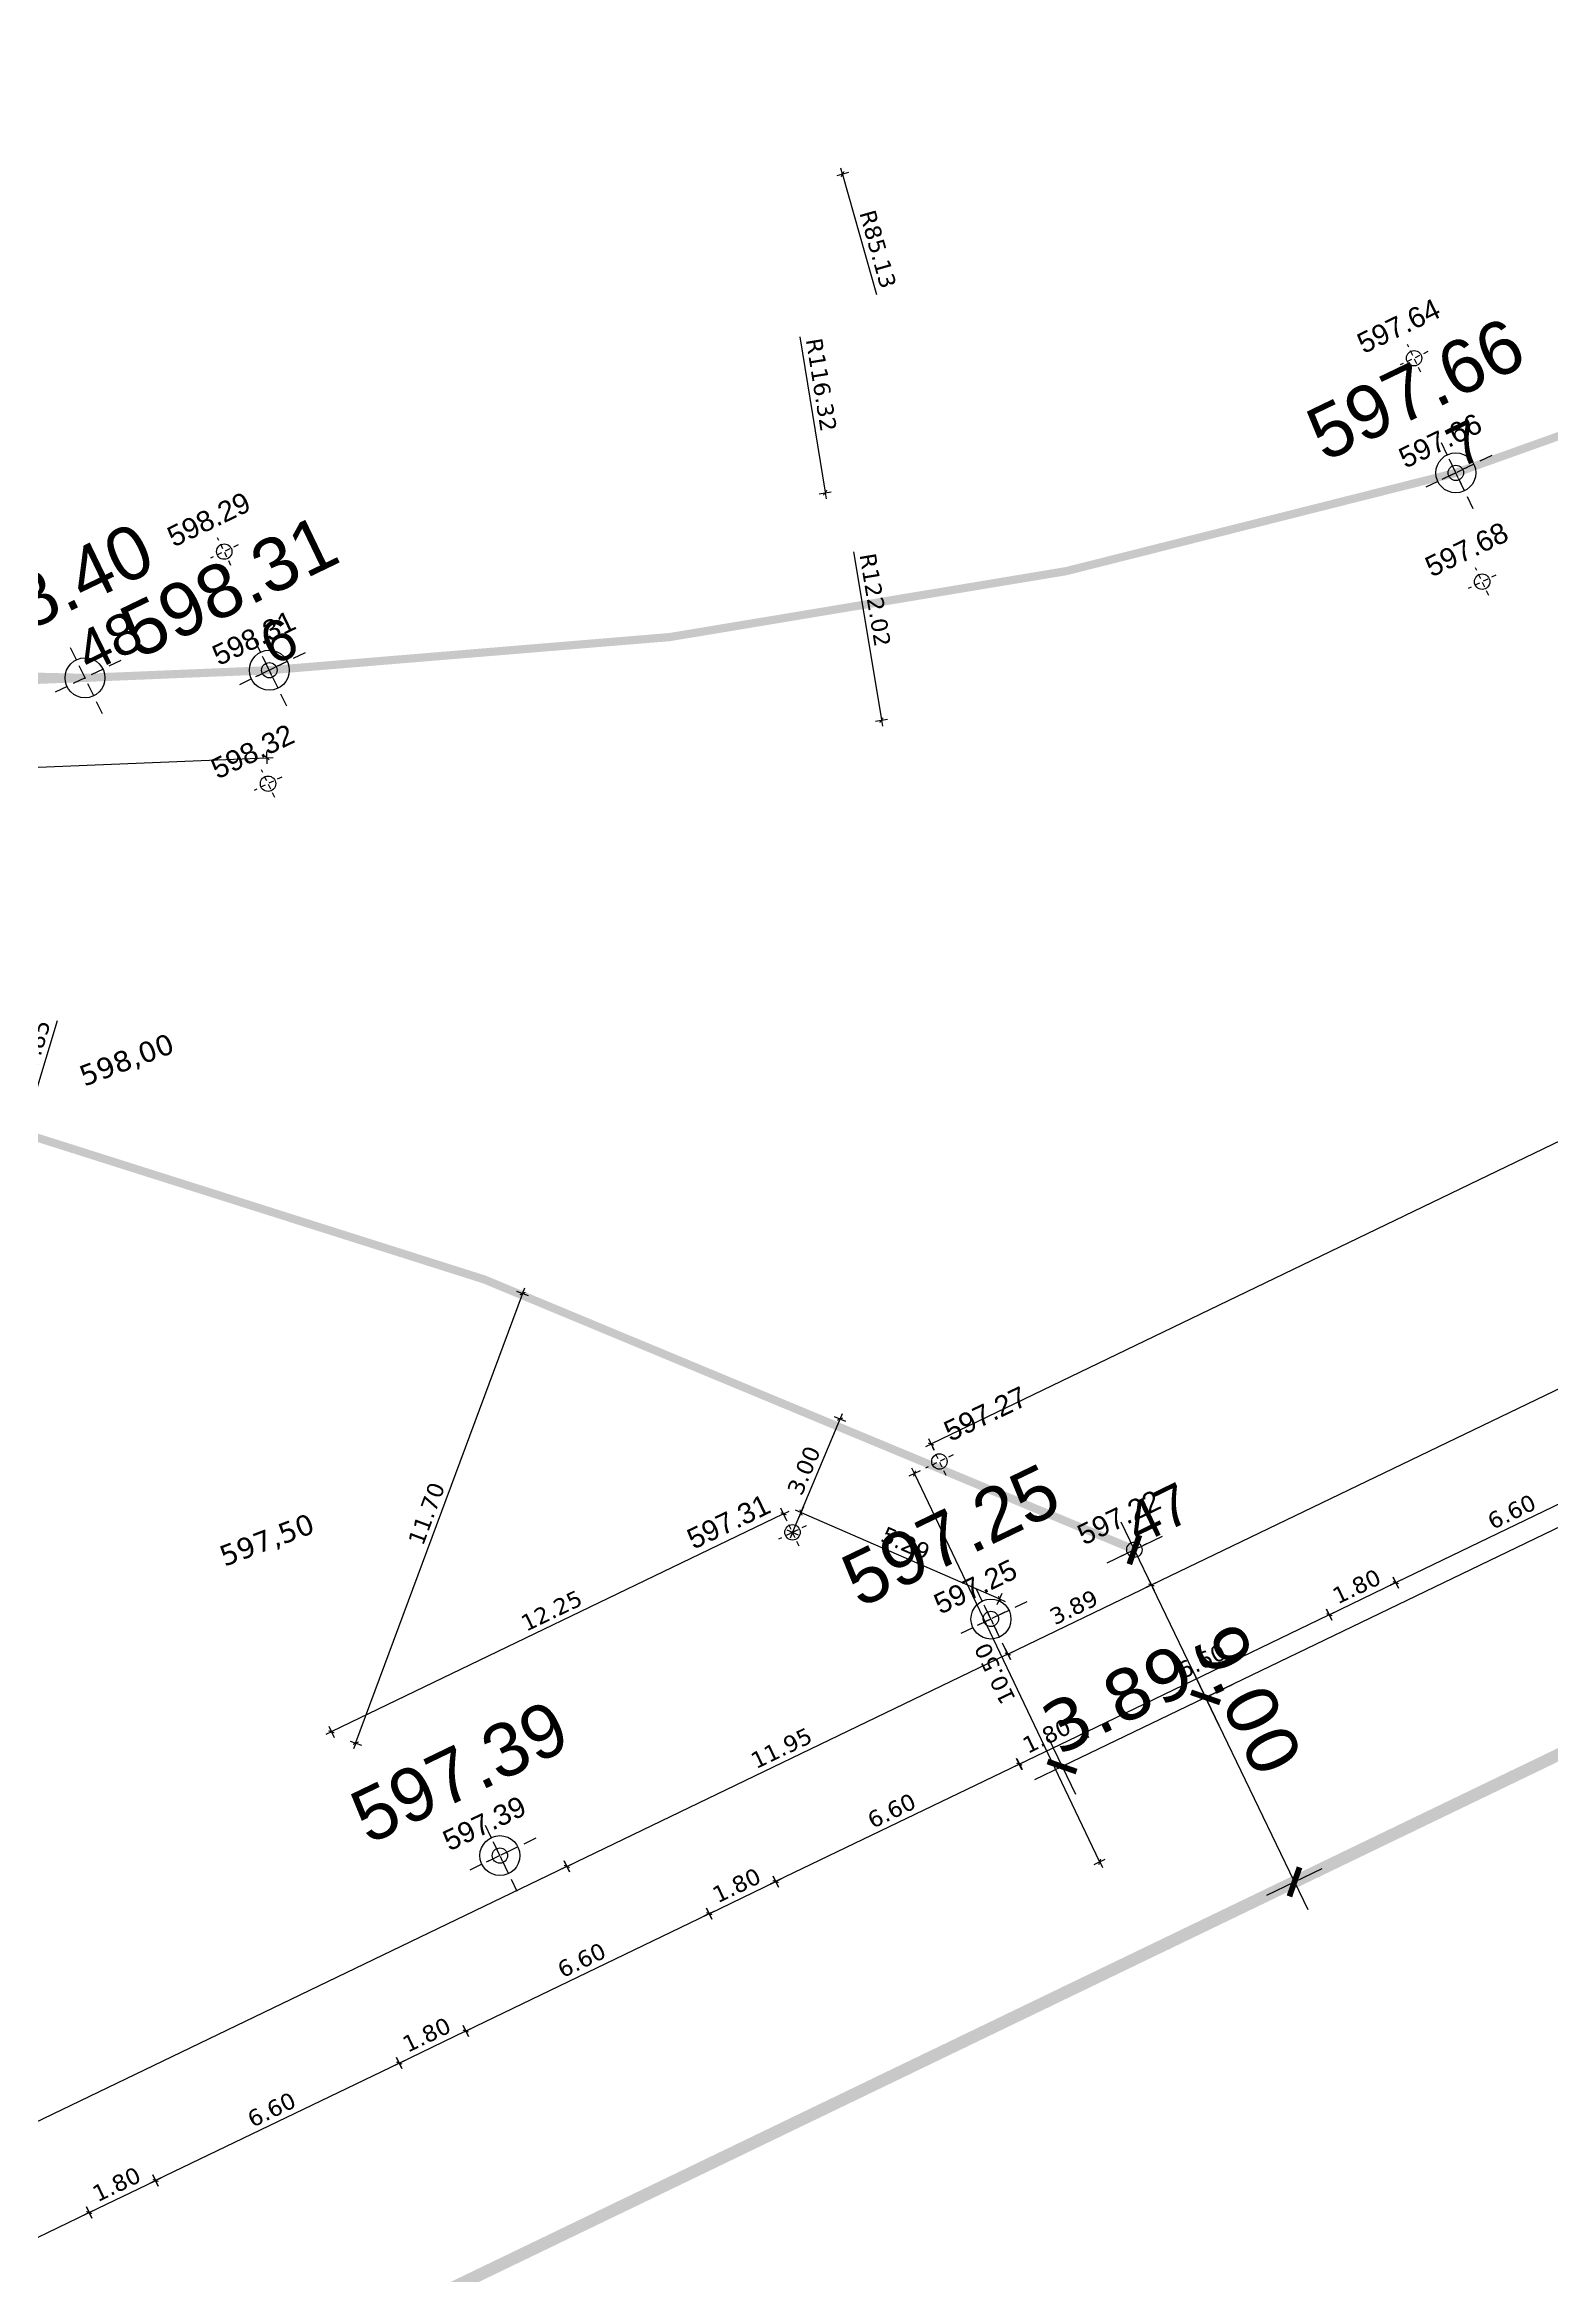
# Model space of a CAD drawing. Header units: metres. Extents: x 679716 to 681053, y 2749449 to 2750332.
# Drawn here: x 680340.7 to 680377.5, y 2749862.1 to 2749916.6 of the extents above; entities that cross this region are included whole.
import ezdxf
from ezdxf.enums import TextEntityAlignment as Align

# ---------------------------------------------------------------- set-up
doc = ezdxf.new("R2010")
doc.units = ezdxf.units.M
doc.header["$PDSIZE"] = -1
doc.linetypes.add('DASHEDX2', pattern=[1.5, 1, -0.5])
for name, color, linetype in [('01-TX-Altimetry 250 Topography', 51, 'Continuous'), ('01-TX-Guideline Altimetry 1000', 32, 'Continuous'), ('01-TX-Length Dimensions 250', 80, 'Continuous'), ('01-TX-Level Main Dimensions 250', 152, 'Continuous'), ('01-TX-Level Secondary Dimensions 250', 10, 'Continuous'), ('01-TX-Main Altimetry 1000', 242, 'Continuous'), ('01-TX-Secondary Dimensions 1000', 152, 'Continuous')]:
    doc.layers.add(name, color=color, linetype=linetype)
for name, color, linetype, lineweight, true_color in [('02-L-Guideline Axis', 34, 'DASHEDX2', 50, 0xa55200), ('02-L-Main Axis', 244, 'DASHEDX2', 50, 0xa50029), ('02-L-Secondary Axis', 154, 'DASHEDX2', 50, 0x0052a5)]:
    doc.layers.add(name, color=color, linetype=linetype, lineweight=lineweight, true_color=true_color)
doc.layers.add('02-L-Main Axis POINTS', color=242, linetype='DASHEDX2', lineweight=50)
doc.layers.add('02-L-Secondary Axis POINTS', color=152, linetype='DASHEDX2', lineweight=50)
doc.styles.add('E100', font='verdana.ttf', dxfattribs={"height": 0.4})
doc.styles.add('E200', font='verdana.ttf', dxfattribs={"height": 1})
doc.styles.add('E500', font='verdana.ttf', dxfattribs={"height": 1.25})
doc.styles.get("Standard").update_dxf_attribs({"font": 'arial.ttf'})
doc.dimstyles.new('E1000', dxfattribs={"dimscale": 0.03, "dimtxt": 1.25, "dimasz": 1, "dimexe": 0.1, "dimexo": 1, "dimgap": 8, "dimtad": 1, "dimzin": 0, "dimdsep": 46, "dimtxsty": 'E500', "dimblk1": 'LINCOT500', "dimblk2": 'LINCOT500', "dimsah": 1, "dimcen": 0.1, "dimdle": 0.1, "dimse1": 1, "dimse2": 1, "dimclrt": 256, "dimazin": 0, "dimtfac": 0.0153846153846154, "dimtofl": 0, "dimtmove": 0, "dimatfit": 3, "dimldrblk": 'LINCOT500', "dimfxl": 1, "dimtolj": 1, "dimtzin": 0, "dimarcsym": 0})
doc.dimstyles.new('E250', dxfattribs={"dimscale": 0.03, "dimtxt": 0.4, "dimasz": 0.5, "dimexe": 0.1, "dimexo": 1, "dimgap": 4, "dimtad": 1, "dimzin": 0, "dimdsep": 46, "dimtxsty": 'E100', "dimblk1": 'LINCOT200', "dimblk2": 'LINCOT200', "dimsah": 1, "dimcen": 0.1, "dimdle": 0.1, "dimse1": 1, "dimse2": 1, "dimclrt": 256, "dimadec": 0, "dimazin": 0, "dimtfac": 0.0153846153846154, "dimtofl": 0, "dimtmove": 0, "dimatfit": 3, "dimldrblk": 'LINCOT200', "dimfxl": 1, "dimtolj": 1, "dimtzin": 0, "dimarcsym": 0})

# ---------------------------------------------------------------- blocks, each defined once
blk = doc.blocks.new('LINCOT200')
for p, q in [((0, -9.999961704014426), (0, 10.00003829598554)), ((3.695e-13, 3.82959855756e-05), (10.00000000000051, 3.82959855756e-05))]:
    blk.add_line(p, q)
at = {"const_width": 1.875}
blk.add_lwpolyline([(3.535533801624467, -3.535495714255787), (-3.535533950636761, 3.535572157214076)], dxfattribs=at)
blk = doc.blocks.new('*D7')
at = {"layer": '01-TX-Length Dimensions 250', "color": 0, "lineweight": -2, "transparency": 16777216}
blk.add_line((680353.4505806332, 2749872.106259563), (680364.1881626854, 2749877.276534487), dxfattribs=at)
at = {"layer": '01-TX-Length Dimensions 250', "color": 0, "lineweight": -2, "transparency": 16777216, "xscale": 0.015, "yscale": 0.015, "zscale": 0.015}
for p, rotation in [((680364.2016775492, 2749877.283042057), 25.71137463820098), ((680353.4370657697, 2749872.099751993), 205.711374638201)]:
    blk.add_blockref('LINCOT200', p, dxfattribs=dict(at, rotation=rotation))
at = {"layer": '01-TX-Length Dimensions 250', "transparency": 16777216, "insert": (680358.6769888956, 2749874.987096313), "char_height": 0.4, "attachment_point": 5, "rotation": 25.711374638200976, "style": 'E100'}
blk.add_mtext('\\A1;11.95', dxfattribs=at)
blk = doc.blocks.new('*D8')
at = {"layer": '01-TX-Length Dimensions 250', "color": 0, "lineweight": -2, "transparency": 16777216}
blk.add_line((680364.2148191525, 2749877.289362633), (680367.6939655369, 2749878.962743817), dxfattribs=at)
at = {"layer": '01-TX-Length Dimensions 250', "color": 0, "lineweight": -2, "transparency": 16777216, "xscale": 0.015, "yscale": 0.015, "zscale": 0.015}
for p, rotation in [((680367.7074832387, 2749878.969245489), 25.68637447738036), ((680364.2013014507, 2749877.282860961), 205.6863744773803)]:
    blk.add_blockref('LINCOT200', p, dxfattribs=dict(at, rotation=rotation))
at = {"layer": '01-TX-Length Dimensions 250', "transparency": 16777216, "insert": (680365.8117310813, 2749878.422661926), "char_height": 0.4, "attachment_point": 5, "rotation": 25.686374477380365, "style": 'E100'}
blk.add_mtext('\\A1;3.89', dxfattribs=at)
blk = doc.blocks.new('*D9')
at = {"layer": '01-TX-Length Dimensions 250', "color": 0, "lineweight": -2, "transparency": 16777216}
blk.add_line((680367.7216978872, 2749878.976095991), (680408.6738112062, 2749898.714294269), dxfattribs=at)
at = {"layer": '01-TX-Length Dimensions 250', "color": 0, "lineweight": -2, "transparency": 16777216, "xscale": 0.015, "yscale": 0.015, "zscale": 0.015}
for p, rotation in [((680408.6873235845, 2749898.720806998), 25.73324888482102), ((680367.7081855091, 2749878.969583263), 205.733248884821)]:
    blk.add_blockref('LINCOT200', p, dxfattribs=dict(at, rotation=rotation))
at = {"layer": '01-TX-Length Dimensions 250', "transparency": 16777216, "insert": (680388.055258902, 2749889.140840037), "char_height": 0.4, "attachment_point": 5, "rotation": 25.733248884821027, "style": 'E100'}
blk.add_mtext('\\A1;45.49', dxfattribs=at)
blk = doc.blocks.new('*D13')
at = {"layer": '01-TX-Length Dimensions 250', "color": 0, "lineweight": -2, "transparency": 16777216}
blk.add_line((680353.4238819547, 2749872.093397578), (680238.1634707735, 2749816.539485436), dxfattribs=at)
at = {"layer": '01-TX-Length Dimensions 250', "color": 0, "lineweight": -2, "transparency": 16777216, "xscale": 0.015, "yscale": 0.015, "zscale": 0.015}
for p, rotation in [((680353.4373943137, 2749872.099910347), 25.73341885937582), ((680238.1499584146, 2749816.532972667), 205.7334188593758)]:
    blk.add_blockref('LINCOT200', p, dxfattribs=dict(at, rotation=rotation))
at = {"layer": '01-TX-Length Dimensions 250', "transparency": 16777216, "insert": (680295.65077161, 2749844.612932971), "char_height": 0.4, "attachment_point": 5, "rotation": 25.73341885937581, "style": 'E100'}
blk.add_mtext('\\A1;127.98', dxfattribs=at)
blk = doc.blocks.new('Cotes Altimetriques')
at = {"linetype": 'DASHEDX2', "ltscale": 0.5}
for points in [[(9.313226e-10, -1.500000000931322), (-9.313226e-10, 1.499999999068677)], [(1.499999997206032, 0), (-1.500000000465661, 0)]]:
    blk.add_lwpolyline(points, dxfattribs=at)
blk.add_circle((-2.3283064e-09, -9.313226e-10), 0.7500000000000017)
at = {"ltscale": 0.3}
blk.add_attdef('COTES', text='', height=2, dxfattribs=at).set_placement((-9.313226e-10, 3.499999999068677), align=Align.MIDDLE)
blk = doc.blocks.new('*U1077')
at = {"linetype": 'DASHEDX2', "ltscale": 0.5}
for points in [[(1.499999997206032, 0), (-1.500000000465661, 0)], [(9.313226e-10, -1.500000000931322), (-9.313226e-10, 1.499999999068677)]]:
    blk.add_lwpolyline(points, dxfattribs=at)
blk.add_circle((-2.3283064e-09, -9.313226e-10), 0.7500000000000017)
at = {"ltscale": 0.3}
blk.add_attdef('COTES', text='', height=2, dxfattribs=at).set_placement((-5.167996412477084, 3.660419901390486), align=Align.MIDDLE)
blk = doc.blocks.new('*U1078')
at = {"linetype": 'DASHEDX2', "ltscale": 0.5}
for points in [[(1.499999997206032, 0), (-1.500000000465661, 0)], [(9.313226e-10, -1.500000000931322), (-9.313226e-10, 1.499999999068677)]]:
    blk.add_lwpolyline(points, dxfattribs=at)
blk.add_circle((-2.3283064e-09, -9.313226e-10), 0.7500000000000017)
at = {"ltscale": 0.3}
blk.add_attdef('COTES', text='', height=2, dxfattribs=at).set_placement((6.064399264831749, 2.24744973153231), align=Align.MIDDLE)
blk = doc.blocks.new('*D206')
at = {"layer": '01-TX-Length Dimensions 250', "color": 0, "lineweight": -2, "transparency": 16777216}
blk.add_line((680409.5772825753, 2749905.181428253), (680362.3401280494, 2749882.41400807), dxfattribs=at)
at = {"layer": '01-TX-Length Dimensions 250', "color": 0, "lineweight": -2, "transparency": 16777216, "xscale": 0.015, "yscale": 0.015, "zscale": 0.015}
for p, rotation in [((680409.5907949599, 2749905.187940969), 25.73319238380624), ((680362.326615665, 2749882.407495355), 205.7331923838062)]:
    blk.add_blockref('LINCOT200', p, dxfattribs=dict(at, rotation=rotation))
at = {"layer": '01-TX-Length Dimensions 250', "transparency": 16777216, "insert": (680385.8161516405, 2749894.093484207), "char_height": 0.4, "attachment_point": 5, "rotation": 25.733192383806216, "style": 'E100'}
blk.add_mtext('\\A1;52.47', dxfattribs=at)
blk = doc.blocks.new('*D207')
at = {"layer": '01-TX-Length Dimensions 250', "color": 0, "lineweight": -2, "transparency": 16777216}
blk.add_line((680358.7140787645, 2749880.698174357), (680347.7054467768, 2749875.392133307), dxfattribs=at)
at = {"layer": '01-TX-Length Dimensions 250', "color": 0, "lineweight": -2, "transparency": 16777216, "xscale": 0.015, "yscale": 0.015, "zscale": 0.015}
for p, rotation in [((680358.727591107, 2749880.704687159), 25.73356172708452), ((680347.6919344343, 2749875.385620504), 205.7335617270846)]:
    blk.add_blockref('LINCOT200', p, dxfattribs=dict(at, rotation=rotation))
at = {"layer": '01-TX-Length Dimensions 250', "transparency": 16777216, "insert": (680353.0672071923, 2749878.340918958), "char_height": 0.4, "attachment_point": 5, "rotation": 25.73356172708456, "style": 'E100'}
blk.add_mtext('\\A1;12.25', dxfattribs=at)
blk = doc.blocks.new('*D476')
at = {"layer": '01-TX-Length Dimensions 250', "color": 0, "lineweight": -2, "transparency": 16777216}
blk.add_line((680317.5420103695, 2749897.968434762), (680346.1039809993, 2749899.153291498), dxfattribs=at)
at = {"layer": '01-TX-Length Dimensions 250', "color": 0, "lineweight": -2, "transparency": 16777216, "xscale": 0.015, "yscale": 0.015, "zscale": 0.015}
for p, rotation in [((680346.1189681093, 2749899.15391322), 2.375479934415531), ((680317.5270232596, 2749897.967813041), 182.3754799344155)]:
    blk.add_blockref('LINCOT200', p, dxfattribs=dict(at, rotation=rotation))
at = {"layer": '01-TX-Length Dimensions 250', "transparency": 16777216, "insert": (680331.8093537301, 2749898.889713939), "char_height": 0.4, "attachment_point": 5, "rotation": 2.37547993441553, "style": 'E100'}
blk.add_mtext('\\A1;28.62', dxfattribs=at)
blk = doc.blocks.new('*D481')
at = {"layer": '01-TX-Length Dimensions 250', "color": 0, "lineweight": -2, "transparency": 16777216}
blk.add_line((680388.913635265, 2749912.799685694), (680390.5933708688, 2749909.442959185), dxfattribs=at)
at = {"layer": '01-TX-Length Dimensions 250', "color": 0, "lineweight": -2, "transparency": 16777216, "xscale": 0.015, "yscale": 0.015, "zscale": 0.015, "rotation": 296.5837877544073}
blk.add_blockref('LINCOT200', (680390.6000834598, 2749909.429544971), dxfattribs=at)
at = {"layer": '01-TX-Length Dimensions 250', "transparency": 16777216, "insert": (680389.6839954089, 2749911.993307208), "char_height": 0.4, "attachment_point": 5, "rotation": 296.58378775440735, "style": 'E100'}
blk.add_mtext('\\A1;R99.29', dxfattribs=at)
blk = doc.blocks.new('*D482')
at = {"layer": '01-TX-Length Dimensions 250', "color": 0, "lineweight": -2, "transparency": 16777216}
blk.add_line((680360.4343546729, 2749904.175524727), (680361.1149227582, 2749900.085743292), dxfattribs=at)
at = {"layer": '01-TX-Length Dimensions 250', "color": 0, "lineweight": -2, "transparency": 16777216, "xscale": 0.015, "yscale": 0.015, "zscale": 0.015, "rotation": 279.4478435256636}
blk.add_blockref('LINCOT200', (680361.117385004, 2749900.070946761), dxfattribs=at)
at = {"layer": '01-TX-Length Dimensions 250', "transparency": 16777216, "insert": (680360.9619420068, 2749903.00523272), "char_height": 0.4, "attachment_point": 5, "rotation": 279.44784352566364, "style": 'E100'}
blk.add_mtext('\\A1;R122.02', dxfattribs=at)
blk = doc.blocks.new('*D483')
at = {"layer": '01-TX-Length Dimensions 250', "color": 0, "lineweight": -2, "transparency": 16777216}
for p, q in [((680340.9953136337, 2749892.732421104), (680340.19630496, 2749890.062525137)), ((680283.4644073744, 2749700.502311536), (680283.4704073743, 2749700.502311536)), ((680283.4674073745, 2749700.499311536), (680283.4674073745, 2749700.505311536))]:
    blk.add_line(p, q, dxfattribs=at)
at = {"layer": '01-TX-Length Dimensions 250', "color": 0, "lineweight": -2, "transparency": 16777216, "xscale": 0.015, "yscale": 0.015, "zscale": 0.015, "rotation": 253.3393543462448}
blk.add_blockref('LINCOT200', (680340.1920044215, 2749890.048154842), dxfattribs=at)
at = {"layer": '01-TX-Length Dimensions 250', "transparency": 16777216, "insert": (680340.3246554018, 2749891.639406392), "char_height": 0.4, "attachment_point": 5, "rotation": 73.33935434624479, "style": 'E100'}
blk.add_mtext('\\A1;R197.85', dxfattribs=at)
blk = doc.blocks.new('*D595')
at = {"layer": '01-TX-Length Dimensions 250', "color": 0, "lineweight": -2, "transparency": 16777216}
blk.add_line((680359.1249165708, 2749909.425826306), (680359.740645638, 2749905.636296378), dxfattribs=at)
at = {"layer": '01-TX-Length Dimensions 250', "color": 0, "lineweight": -2, "transparency": 16777216, "xscale": 0.015, "yscale": 0.015, "zscale": 0.015, "rotation": 279.2288617892086}
blk.add_blockref('LINCOT200', (680359.7430513143, 2749905.621490543), dxfattribs=at)
at = {"layer": '01-TX-Length Dimensions 250', "transparency": 16777216, "insert": (680359.6480272616, 2749908.253526437), "char_height": 0.4, "attachment_point": 5, "rotation": 279.2288617892086, "style": 'E100'}
blk.add_mtext('\\A1;R116.32', dxfattribs=at)
blk = doc.blocks.new('*D596')
at = {"layer": '01-TX-Length Dimensions 250', "color": 0, "lineweight": -2, "transparency": 16777216}
blk.add_line((680386.500073855, 2749917.723252549), (680388.0843339912, 2749914.561264233), dxfattribs=at)
at = {"layer": '01-TX-Length Dimensions 250', "color": 0, "lineweight": -2, "transparency": 16777216, "xscale": 0.015, "yscale": 0.015, "zscale": 0.015, "rotation": 296.6123756845663}
blk.add_blockref('LINCOT200', (680388.0910532743, 2749914.54785337), dxfattribs=at)
at = {"layer": '01-TX-Length Dimensions 250', "transparency": 16777216, "insert": (680387.2710764252, 2749916.917378874), "char_height": 0.4, "attachment_point": 5, "rotation": 296.6123756845663, "style": 'E100'}
blk.add_mtext('\\A1;R93.59', dxfattribs=at)
blk = doc.blocks.new('*D602')
at = {"layer": '01-TX-Length Dimensions 250', "color": 0, "lineweight": -2, "transparency": 16777216}
for p, q in [((680325.7903533943, 2749943.20554184), (680328.3499900887, 2749941.512756634)), ((680417.8474942358, 2749882.322665467), (680417.8534942359, 2749882.322665467)), ((680417.8504942361, 2749882.319665466), (680417.8504942358, 2749882.325665467))]:
    blk.add_line(p, q, dxfattribs=at)
at = {"layer": '01-TX-Length Dimensions 250', "color": 0, "lineweight": -2, "transparency": 16777216, "xscale": 0.015, "yscale": 0.015, "zscale": 0.015, "rotation": 326.5218181554146}
blk.add_blockref('LINCOT200', (680328.3625015276, 2749941.504482343), dxfattribs=at)
at = {"layer": '01-TX-Length Dimensions 250', "transparency": 16777216, "insert": (680327.0063717007, 2749942.794975694), "char_height": 0.4, "attachment_point": 5, "rotation": 326.5218181554146, "style": 'E100'}
blk.add_mtext('\\A1;R107.29', dxfattribs=at)
blk = doc.blocks.new('*D619')
at = {"layer": '01-TX-Length Dimensions 250', "color": 0, "lineweight": -2, "transparency": 16777216}
for p, q in [((680336.9700720034, 2749995.307561592), (680336.9760720034, 2749995.307561592)), ((680336.9730720037, 2749995.304561592), (680336.9730720035, 2749995.310561593)), ((680361.0023637012, 2749910.452354981), (680360.1727274671, 2749913.382069054))]:
    blk.add_line(p, q, dxfattribs=at)
at = {"layer": '01-TX-Length Dimensions 250', "color": 0, "lineweight": -2, "transparency": 16777216, "xscale": 0.015, "yscale": 0.015, "zscale": 0.015, "rotation": 105.811057556516}
blk.add_blockref('LINCOT200', (680360.1686404779, 2749913.396501535), dxfattribs=at)
at = {"layer": '01-TX-Length Dimensions 250', "transparency": 16777216, "insert": (680361.0293268694, 2749911.565120184), "char_height": 0.4, "attachment_point": 5, "rotation": 285.811057556516, "style": 'E100'}
blk.add_mtext('\\A1;R85.13', dxfattribs=at)
blk = doc.blocks.new('LINCOT500')
for p, q in [((0, -24.99990426003608), (0, 25.00009573996387)), ((9.237e-13, 9.5739963939e-05), (25.00000000000128, 9.5739963939e-05))]:
    blk.add_line(p, q)
at = {"const_width": 4.6875}
blk.add_lwpolyline([(8.838834504061197, -8.838739285639491), (-8.838834876591932, 8.838930393035184)], dxfattribs=at)
blk = doc.blocks.new('*D842')
at = {"layer": '01-TX-Secondary Dimensions 1000', "color": 0, "lineweight": -2, "transparency": 16777216}
blk.add_line((680367.3038596378, 2749879.80243101), (680371.1846415095, 2749871.750870199), dxfattribs=at)
at = {"layer": '01-TX-Secondary Dimensions 1000', "color": 0, "lineweight": -2, "transparency": 16777216, "xscale": 0.03, "yscale": 0.03, "zscale": 0.03}
for p, rotation in [((680367.2908339868, 2749879.829455673), 115.7336599581127), ((680371.1976671604, 2749871.723845536), 295.7336599581127)]:
    blk.add_blockref('LINCOT500', p, dxfattribs=dict(at, rotation=rotation))
at = {"layer": '01-TX-Secondary Dimensions 1000', "transparency": 16777216, "insert": (680370.0465416625, 2749876.163309712), "char_height": 1.25, "attachment_point": 5, "rotation": 295.7336599581127, "style": 'E500'}
blk.add_mtext('\\A1;9.00', dxfattribs=at)
blk = doc.blocks.new('*D844')
at = {"layer": '01-TX-Secondary Dimensions 1000', "color": 0, "lineweight": -2, "transparency": 16777216}
blk.add_line((680365.5521980907, 2749874.551024978), (680369.0005797531, 2749876.213114771), dxfattribs=at)
at = {"layer": '01-TX-Secondary Dimensions 1000', "color": 0, "lineweight": -2, "transparency": 16777216, "xscale": 0.03, "yscale": 0.03, "zscale": 0.03}
for p, rotation in [((680369.0276044162, 2749876.226140422), 25.73365995811271), ((680365.5251734277, 2749874.537999327), 205.7336599581127)]:
    blk.add_blockref('LINCOT500', p, dxfattribs=dict(at, rotation=rotation))
at = {"layer": '01-TX-Secondary Dimensions 1000', "transparency": 16777216, "insert": (680366.8884230953, 2749876.186992838), "char_height": 1.25, "attachment_point": 5, "rotation": 25.733659958112725, "style": 'E500'}
blk.add_mtext('\\A1;3.89', dxfattribs=at)
blk = doc.blocks.new('*D845')
at = {"layer": '01-TX-Secondary Dimensions 1000', "color": 0, "lineweight": -2, "transparency": 16777216}
blk.add_line((680369.0546270785, 2749876.23916192), (680409.9821362356, 2749895.965863277), dxfattribs=at)
at = {"layer": '01-TX-Secondary Dimensions 1000', "color": 0, "lineweight": -2, "transparency": 16777216, "xscale": 0.03, "yscale": 0.03, "zscale": 0.03}
for p, rotation in [((680410.0091608987, 2749895.978888929), 25.73365995811271), ((680369.0276024155, 2749876.226136269), 205.7336599581127)]:
    blk.add_blockref('LINCOT500', p, dxfattribs=dict(at, rotation=rotation))
at = {"layer": '01-TX-Secondary Dimensions 1000', "transparency": 16777216, "insert": (680389.1316915684, 2749886.904788755), "char_height": 1.25, "attachment_point": 5, "rotation": 25.733659958112725, "style": 'E500'}
blk.add_mtext('\\A1;45.49', dxfattribs=at)
blk = doc.blocks.new('*D1075')
at = {"layer": '01-TX-Length Dimensions 250', "color": 0, "lineweight": -2, "transparency": 16777216}
blk.add_line((680348.2917843502, 2749875.122501076), (680352.3541129727, 2749886.064908589), dxfattribs=at)
at = {"layer": '01-TX-Length Dimensions 250', "color": 0, "lineweight": -2, "transparency": 16777216, "xscale": 0.015, "yscale": 0.015, "zscale": 0.015}
for p, rotation in [((680352.3593335187, 2749886.078970805), 69.63274115068613), ((680348.2865638044, 2749875.10843886), 249.6327411506861)]:
    blk.add_blockref('LINCOT200', p, dxfattribs=dict(at, rotation=rotation))
at = {"layer": '01-TX-Length Dimensions 250', "transparency": 16777216, "insert": (680350.0152735594, 2749880.707928085), "char_height": 0.4, "attachment_point": 5, "rotation": 69.63274115068613, "style": 'E100'}
blk.add_mtext('\\A1;11.70', dxfattribs=at)
blk = doc.blocks.new('*D1076')
at = {"layer": '01-TX-Length Dimensions 250', "color": 0, "lineweight": -2, "transparency": 16777216}
blk.add_line((680358.9514102933, 2749880.266611025), (680360.1001727249, 2749883.002117659), dxfattribs=at)
at = {"layer": '01-TX-Length Dimensions 250', "color": 0, "lineweight": -2, "transparency": 16777216, "xscale": 0.015, "yscale": 0.015, "zscale": 0.015}
for p, rotation in [((680360.1059805661, 2749883.015947662), 67.22027130919498), ((680358.9456024521, 2749880.252781023), 247.220271309195)]:
    blk.add_blockref('LINCOT200', p, dxfattribs=dict(at, rotation=rotation))
at = {"layer": '01-TX-Length Dimensions 250', "transparency": 16777216, "insert": (680359.223073271, 2749881.761489364), "char_height": 0.4, "attachment_point": 5, "rotation": 67.22027130919498, "style": 'E100'}
blk.add_mtext('\\A1;3.00', dxfattribs=at)
blk = doc.blocks.new('*D1357')
at = {"layer": '01-TX-Length Dimensions 250', "color": 0, "lineweight": -2, "transparency": 16777216}
blk.add_line((680335.8500185009, 2749860.79626386), (680341.7672453118, 2749863.648226373), dxfattribs=at)
at = {"layer": '01-TX-Length Dimensions 250', "color": 0, "lineweight": -2, "transparency": 16777216, "xscale": 0.015, "yscale": 0.015, "zscale": 0.015}
for p, rotation in [((680341.7807577227, 2749863.654739034), 25.73296030619198), ((680335.8365060899, 2749860.789751199), 205.732960306192)]:
    blk.add_blockref('LINCOT200', p, dxfattribs=dict(at, rotation=rotation))
at = {"layer": '01-TX-Length Dimensions 250', "transparency": 16777216, "insert": (680338.6661377505, 2749862.517890741), "char_height": 0.4, "attachment_point": 5, "rotation": 25.73296030619199, "style": 'E100'}
blk.add_mtext('\\A1;6.60', dxfattribs=at)
blk = doc.blocks.new('*D1354')
at = {"layer": '01-TX-Length Dimensions 250', "color": 0, "lineweight": -2, "transparency": 16777216}
blk.add_line((680341.7942405674, 2749863.661237445), (680343.388734636, 2749864.429745643), dxfattribs=at)
at = {"layer": '01-TX-Length Dimensions 250', "color": 0, "lineweight": -2, "transparency": 16777216, "xscale": 0.015, "yscale": 0.015, "zscale": 0.015}
for p, rotation in [((680343.4022470468, 2749864.436258303), 25.73296030619198), ((680341.7807281564, 2749863.654724785), 205.732960306192)]:
    blk.add_blockref('LINCOT200', p, dxfattribs=dict(at, rotation=rotation))
at = {"layer": '01-TX-Length Dimensions 250', "transparency": 16777216, "insert": (680342.44858522, 2749864.341984152), "char_height": 0.4, "attachment_point": 5, "rotation": 25.73296030619199, "style": 'E100'}
blk.add_mtext('\\A1;1.80', dxfattribs=at)
blk = doc.blocks.new('*D1355')
at = {"layer": '01-TX-Length Dimensions 250', "color": 0, "lineweight": -2, "transparency": 16777216}
blk.add_line((680349.3341936141, 2749867.295316025), (680343.4157593064, 2749864.442771527), dxfattribs=at)
at = {"layer": '01-TX-Length Dimensions 250', "color": 0, "lineweight": -2, "transparency": 16777216, "xscale": 0.015, "yscale": 0.015, "zscale": 0.015}
for p, rotation in [((680349.347706025, 2749867.301828686), 25.73296030619198), ((680343.4022468955, 2749864.436258866), 205.732960306192)]:
    blk.add_blockref('LINCOT200', p, dxfattribs=dict(at, rotation=rotation))
at = {"layer": '01-TX-Length Dimensions 250', "transparency": 16777216, "insert": (680346.2324823048, 2749866.164689401), "char_height": 0.4, "attachment_point": 5, "rotation": 25.73296030619199, "style": 'E100'}
blk.add_mtext('\\A1;6.60', dxfattribs=at)
blk = doc.blocks.new('*D1360')
at = {"layer": '01-TX-Length Dimensions 250', "color": 0, "lineweight": -2, "transparency": 16777216}
blk.add_line((680349.3621797352, 2749867.308906973), (680350.9568537863, 2749868.077501918), dxfattribs=at)
at = {"layer": '01-TX-Length Dimensions 250', "color": 0, "lineweight": -2, "transparency": 16777216, "xscale": 0.015, "yscale": 0.015, "zscale": 0.015}
for p, rotation in [((680350.9703661972, 2749868.084014579), 25.73296030619198), ((680349.3486673243, 2749867.302394313), 205.732960306192)]:
    blk.add_blockref('LINCOT200', p, dxfattribs=dict(at, rotation=rotation))
at = {"layer": '01-TX-Length Dimensions 250', "transparency": 16777216, "insert": (680350.016614379, 2749867.989697054), "char_height": 0.4, "attachment_point": 5, "rotation": 25.73296030619199, "style": 'E100'}
blk.add_mtext('\\A1;1.80', dxfattribs=at)
blk = doc.blocks.new('*D1361')
at = {"layer": '01-TX-Length Dimensions 250', "color": 0, "lineweight": -2, "transparency": 16777216}
blk.add_line((680350.9838786083, 2749868.090527239), (680356.9011054192, 2749870.942489752), dxfattribs=at)
at = {"layer": '01-TX-Length Dimensions 250', "color": 0, "lineweight": -2, "transparency": 16777216, "xscale": 0.015, "yscale": 0.015, "zscale": 0.015}
for p, rotation in [((680356.9146178301, 2749870.949002413), 25.73296030619198), ((680350.9703661973, 2749868.084014579), 205.732960306192)]:
    blk.add_blockref('LINCOT200', p, dxfattribs=dict(at, rotation=rotation))
at = {"layer": '01-TX-Length Dimensions 250', "transparency": 16777216, "insert": (680353.799997858, 2749869.81215412), "char_height": 0.4, "attachment_point": 5, "rotation": 25.73296030619199, "style": 'E100'}
blk.add_mtext('\\A1;6.60', dxfattribs=at)
blk = doc.blocks.new('*D1358')
at = {"layer": '01-TX-Length Dimensions 250', "color": 0, "lineweight": -2, "transparency": 16777216}
blk.add_line((680356.9281006748, 2749870.955500825), (680358.5225947433, 2749871.724009022), dxfattribs=at)
at = {"layer": '01-TX-Length Dimensions 250', "color": 0, "lineweight": -2, "transparency": 16777216, "xscale": 0.015, "yscale": 0.015, "zscale": 0.015}
for p, rotation in [((680358.536107154, 2749871.730521682), 25.73296030619198), ((680356.9145882637, 2749870.948988164), 205.732960306192)]:
    blk.add_blockref('LINCOT200', p, dxfattribs=dict(at, rotation=rotation))
at = {"layer": '01-TX-Length Dimensions 250', "transparency": 16777216, "insert": (680357.5824453272, 2749871.636247531), "char_height": 0.4, "attachment_point": 5, "rotation": 25.73296030619199, "style": 'E100'}
blk.add_mtext('\\A1;1.80', dxfattribs=at)
blk = doc.blocks.new('*D1359')
at = {"layer": '01-TX-Length Dimensions 250', "color": 0, "lineweight": -2, "transparency": 16777216}
blk.add_line((680364.4680537212, 2749874.589579404), (680358.5496194137, 2749871.737034906), dxfattribs=at)
at = {"layer": '01-TX-Length Dimensions 250', "color": 0, "lineweight": -2, "transparency": 16777216, "xscale": 0.015, "yscale": 0.015, "zscale": 0.015}
for p, rotation in [((680364.481566132, 2749874.596092065), 25.73296030619198), ((680358.5361070028, 2749871.730522246), 205.732960306192)]:
    blk.add_blockref('LINCOT200', p, dxfattribs=dict(at, rotation=rotation))
at = {"layer": '01-TX-Length Dimensions 250', "transparency": 16777216, "insert": (680361.3663424117, 2749873.45895278), "char_height": 0.4, "attachment_point": 5, "rotation": 25.73296030619199, "style": 'E100'}
blk.add_mtext('\\A1;6.60', dxfattribs=at)
blk = doc.blocks.new('*D1364')
at = {"layer": '01-TX-Length Dimensions 250', "color": 0, "lineweight": -2, "transparency": 16777216}
blk.add_line((680364.4960398425, 2749874.603170354), (680366.090713893, 2749875.371765298), dxfattribs=at)
at = {"layer": '01-TX-Length Dimensions 250', "color": 0, "lineweight": -2, "transparency": 16777216, "xscale": 0.015, "yscale": 0.015, "zscale": 0.015}
for p, rotation in [((680366.1042263041, 2749875.378277959), 25.73296030619198), ((680364.4825274314, 2749874.596657694), 205.732960306192)]:
    blk.add_blockref('LINCOT200', p, dxfattribs=dict(at, rotation=rotation))
at = {"layer": '01-TX-Length Dimensions 250', "transparency": 16777216, "insert": (680365.150474486, 2749875.283960435), "char_height": 0.4, "attachment_point": 5, "rotation": 25.73296030619199, "style": 'E100'}
blk.add_mtext('\\A1;1.80', dxfattribs=at)
blk = doc.blocks.new('*D1365')
at = {"layer": '01-TX-Length Dimensions 250', "color": 0, "lineweight": -2, "transparency": 16777216}
blk.add_line((680366.1177387147, 2749875.38479062), (680372.0349655258, 2749878.236753133), dxfattribs=at)
at = {"layer": '01-TX-Length Dimensions 250', "color": 0, "lineweight": -2, "transparency": 16777216, "xscale": 0.015, "yscale": 0.015, "zscale": 0.015}
for p, rotation in [((680372.0484779367, 2749878.243265793), 25.73296030619198), ((680366.1042263038, 2749875.378277959), 205.732960306192)]:
    blk.add_blockref('LINCOT200', p, dxfattribs=dict(at, rotation=rotation))
at = {"layer": '01-TX-Length Dimensions 250', "transparency": 16777216, "insert": (680368.9338579644, 2749877.106417501), "char_height": 0.4, "attachment_point": 5, "rotation": 25.73296030619199, "style": 'E100'}
blk.add_mtext('\\A1;6.60', dxfattribs=at)
blk = doc.blocks.new('*D1362')
at = {"layer": '01-TX-Length Dimensions 250', "color": 0, "lineweight": -2, "transparency": 16777216}
blk.add_line((680372.0619607815, 2749878.249764205), (680373.65645485, 2749879.018272402), dxfattribs=at)
at = {"layer": '01-TX-Length Dimensions 250', "color": 0, "lineweight": -2, "transparency": 16777216, "xscale": 0.015, "yscale": 0.015, "zscale": 0.015}
for p, rotation in [((680373.6699672609, 2749879.024785063), 25.73296030619198), ((680372.0484483707, 2749878.243251544), 205.732960306192)]:
    blk.add_blockref('LINCOT200', p, dxfattribs=dict(at, rotation=rotation))
at = {"layer": '01-TX-Length Dimensions 250', "transparency": 16777216, "insert": (680372.7163054344, 2749878.930510911), "char_height": 0.4, "attachment_point": 5, "rotation": 25.73296030619199, "style": 'E100'}
blk.add_mtext('\\A1;1.80', dxfattribs=at)
blk = doc.blocks.new('*D1363')
at = {"layer": '01-TX-Length Dimensions 250', "color": 0, "lineweight": -2, "transparency": 16777216}
blk.add_line((680379.6019138284, 2749881.883842784), (680373.6834795208, 2749879.031298287), dxfattribs=at)
at = {"layer": '01-TX-Length Dimensions 250', "color": 0, "lineweight": -2, "transparency": 16777216, "xscale": 0.015, "yscale": 0.015, "zscale": 0.015}
for p, rotation in [((680379.6154262392, 2749881.890355445), 25.73296030619198), ((680373.66996711, 2749879.024785627), 205.732960306192)]:
    blk.add_blockref('LINCOT200', p, dxfattribs=dict(at, rotation=rotation))
at = {"layer": '01-TX-Length Dimensions 250', "transparency": 16777216, "insert": (680376.5002025187, 2749880.753216161), "char_height": 0.4, "attachment_point": 5, "rotation": 25.73296030619199, "style": 'E100'}
blk.add_mtext('\\A1;6.60', dxfattribs=at)
blk = doc.blocks.new('*D1634')
at = {"layer": '01-TX-Length Dimensions 250', "color": 0, "lineweight": -2, "transparency": 16777216}
blk.add_line((680366.4373740422, 2749872.224289273), (680361.9305893291, 2749881.672990527), dxfattribs=at)
at = {"layer": '01-TX-Length Dimensions 250', "color": 0, "lineweight": -2, "transparency": 16777216, "xscale": 0.015, "yscale": 0.015, "zscale": 0.015}
for p, rotation in [((680361.9241316797, 2749881.686529314), 115.4999278723765), ((680366.4438316916, 2749872.210750485), 295.4999278723766)]:
    blk.add_blockref('LINCOT200', p, dxfattribs=dict(at, rotation=rotation))
at = {"layer": '01-TX-Length Dimensions 250', "transparency": 16777216, "insert": (680363.887758956, 2749876.807349366), "char_height": 0.4, "attachment_point": 5, "rotation": 115.49992787237659, "style": 'E100'}
blk.add_mtext('\\A1;10.50', dxfattribs=at)
blk = doc.blocks.new('*D1635')
at = {"layer": '01-TX-Length Dimensions 250', "color": 0, "lineweight": -2, "transparency": 16777216}
blk.add_line((680363.986194571, 2749878.633271521), (680359.1668741183, 2749880.73111858), dxfattribs=at)
at = {"layer": '01-TX-Length Dimensions 250', "color": 0, "lineweight": -2, "transparency": 16777216, "xscale": 0.015, "yscale": 0.015, "zscale": 0.015}
for p, rotation in [((680359.1531206676, 2749880.737105448), 156.476538950435), ((680363.9999480218, 2749878.627284652), 336.476538950435)]:
    blk.add_blockref('LINCOT200', p, dxfattribs=dict(at, rotation=rotation))
at = {"layer": '01-TX-Length Dimensions 250', "transparency": 16777216, "insert": (680361.7075780036, 2749879.983237676), "char_height": 0.4, "attachment_point": 5, "rotation": 336.47653895043504, "style": 'E100'}
blk.add_mtext('\\A1;5.29', dxfattribs=at)
blk = doc.blocks.new('Sec Axes Points')
at = {"layer": '02-L-Secondary Axis POINTS'}
for p in [(681341.6780783086, 2749901.103763501), (681367.2904673051, 2749879.82960305)]:
    blk.add_point(p, dxfattribs=at)
for s, p in [('48', (681341.7780783087, 2749901.2037635)), ('47', (681367.3904673049, 2749879.92960305))]:
    blk.add_text(s, height=1, rotation=26, dxfattribs=at).set_placement(p)
blk = doc.blocks.new('Main Axes points')
at = {"layer": '02-L-Main Axis POINTS'}
for p in [(680375.1355366326, 2749906.106064507), (680346.1768659377, 2749901.290389938)]:
    blk.add_point(p, dxfattribs=at)
for s, p in [('7', (680375.2355366326, 2749906.206064508)), ('6', (680346.2768659376, 2749901.390389937))]:
    blk.add_text(s, height=1, rotation=26, dxfattribs=at).set_placement(p)

msp = doc.modelspace()

# ---------------------------------------------------------------- linework, layer by layer
at = {"layer": '02-L-Guideline Axis', "const_width": 0.3}
msp.add_lwpolyline([(680084.6893740969, 2749733.627112275), (680623.3850114743, 2749993.273696691)], dxfattribs=at)
at = {"layer": '02-L-Main Axis', "const_width": 0.2, "flags": 128}
msp.add_lwpolyline([(680049.100527731, 2749829.340899271), (680077.8187077836, 2749843.182375295, -0.0401278997667669), (680142.08112454, 2749868.026999407), (680210.5037684004, 2749888.506841684, -0.0624886644650806), (680267.318410562, 2749898.01904802), (680346.1768659377, 2749901.290389938, 0.0617416915967972), (680375.1355366326, 2749906.106064507, 0.0808494777961641), (680402.8826027045, 2749920.005239714, 0.1432942954699881), (680430.7987571748, 2749956.128916505, -0.030569213813599), (680465.1743172851, 2750030.221284806, -0.0093191789091259), (680465.8299834623, 2750031.430355313, -0.2024680104980542), (680511.1391724622, 2750066.285287987), (680570.9779719091, 2750081.959459909)], format="xyb", dxfattribs=at)
at = {"layer": '02-L-Secondary Axis', "const_width": 0.2, "flags": 128}
for points in [[(680284.9645629762, 2749984.269800058, 0.1716039625792592), (680280.8048001591, 2749945.147143352, 0.0611695813440632), (680287.9167639705, 2749926.030330921, 0.2267476338175008), (680318.2132858825, 2749903.165949139, 0.0483711793535165), (680341.6780783085, 2749901.103763501)], [(680224.2968245457, 2749810.908200599), (680225.411586827, 2749846.374405129, -0.1023209967200871), (680231.361985896, 2749871.18866008), (680238.8516631627, 2749887.127263067, -0.2440547751395011), (680249.8305110709, 2749895.521342557, -0.0230134730824203), (680266.8865589495, 2749897.756506415, -0.1310471631832141), (680367.2904673049, 2749879.82960305)]]:
    msp.add_lwpolyline(points, format="xyb", dxfattribs=at)

# ---------------------------------------------------------------- block references
at = {"layer": '01-TX-Guideline Altimetry 1000', "ltscale": 0.3, "xscale": 0.65, "yscale": 0.65, "zscale": 0.65, "rotation": 25.73366104797413}
for p, values in [((680363.7891346148, 2749878.136981489), {'COTES': '597.25'}), ((680351.8044384123, 2749872.365148489), {'COTES': '597.39'})]:
    msp.add_blockref('Cotes Altimetriques', p, dxfattribs=at).add_auto_attribs(values)
at = {"layer": '01-TX-Level Main Dimensions 250', "ltscale": 0.3, "xscale": 0.25, "yscale": 0.25, "zscale": 0.25, "rotation": 25.73366104797413}
for p, values in [((680375.1355366335, 2749906.106064508), {'COTES': '597.66'}), ((680346.1768659388, 2749901.290389939), {'COTES': '598.31'}), ((680351.8044384123, 2749872.365148489), {'COTES': '597.39'})]:
    msp.add_blockref('Cotes Altimetriques', p, dxfattribs=at).add_auto_attribs(values)
at = {"layer": '01-TX-Level Secondary Dimensions 250', "ltscale": 0.3, "xscale": 0.25, "yscale": 0.25, "zscale": 0.25, "rotation": 25.73366104797413}
for name, p, values in [('Cotes Altimetriques', (680374.1180685401, 2749908.903976036), {'COTES': '597.64'}), ('Cotes Altimetriques', (680345.0773327095, 2749904.184227538), {'COTES': '598.29'}), ('Cotes Altimetriques', (680375.778481436, 2749903.451009428), {'COTES': '597.68'}), ('Cotes Altimetriques', (680346.1452383801, 2749898.520645943), {'COTES': '598.32'}), ('*U1078', (680362.5313726139, 2749881.981654537), {'COTES': '597.27'}), ('*U1077', (680358.9456024517, 2749880.252781023), {'COTES': '597.31'}), ('Cotes Altimetriques', (680367.2908339861, 2749879.829455672), {'COTES': '597.22'}), ('Cotes Altimetriques', (680363.788406246, 2749878.141316143), {'COTES': '597.25'})]:
    msp.add_blockref(name, p, dxfattribs=at).add_auto_attribs(values)
at = {"layer": '01-TX-Main Altimetry 1000', "ltscale": 0.3, "xscale": 0.65, "yscale": 0.65, "zscale": 0.65, "rotation": 25.73366104797413}
for p, values in [((680375.1355366335, 2749906.106064508), {'COTES': '597.66'}), ((680341.6780783085, 2749901.103763501), {'COTES': '598.40'}), ((680346.1768659388, 2749901.290389939), {'COTES': '598.31'})]:
    msp.add_blockref('Cotes Altimetriques', p, dxfattribs=at).add_auto_attribs(values)
at = {"layer": '02-L-Main Axis POINTS'}
msp.add_blockref('Main Axes points', (0, 0), dxfattribs=at)
at = {"layer": '02-L-Secondary Axis POINTS'}
msp.add_blockref('Sec Axes Points', (-1000, 0), dxfattribs=at)

# ---------------------------------------------------------------- texts
at = {"layer": '01-TX-Altimetry 250 Topography', "ltscale": 0.3, "char_height": 0.4999999999999998, "attachment_point": 1, "rotation": 20.761888482636653, "style": 'E200'}
for s, insert in [('598,00', (680341.4815525553, 2749891.596625412)), ('597,50', (680344.9037993551, 2749879.880783893))]:
    msp.add_mtext_dynamic_manual_height_columns(s, width=6.56734657768239, gutter_width=1.999999999999998, heights=[0], dxfattribs=dict(at, insert=insert))

# ---------------------------------------------------------------- dimensions: what is measured, and where the dimension line sits
at = {"layer": '01-TX-Length Dimensions 250'}
for center, mpoint, picture, middle in [((680341.0877141178, 2750020.436532384), (680361.117385004, 2749900.070946761), '*D482', (680360.6380678925, 2749902.951337814)), ((680341.0877141342, 2750020.436532317), (680359.7430513143, 2749905.621490543), '*D595', (680359.3239495298, 2749908.200869753)), ((680346.1679117047, 2749998.221286038), (680390.6000834598, 2749909.429544971), '*D481', (680389.3906184223, 2749911.846498772)), ((680346.167911706, 2749998.221286039), (680388.0910532743, 2749914.54785337), '*D596', (680386.9775325492, 2749916.770303738)), ((680336.9730720035, 2749995.307561592), (680360.1686404779, 2749913.396501535), '*D619', (680360.7126458532, 2749911.475442475)), ((680417.850494236, 2749882.322665467), (680328.3625015276, 2749941.504482343), '*D602', (680326.8252597504, 2749942.521118862)), ((680283.4674073745, 2749700.502311536), (680340.1920044215, 2749890.048154842), '*D483', (680340.6399719015, 2749891.545042932))]:
    dim = msp.add_radius_dim(center=center, mpoint=mpoint, dimstyle='E250', dxfattribs=at)
    dim.commit()
    dim.dimension.update_dxf_attribs({"geometry": picture, "text_midpoint": middle, "dimtype": 164})
for p1, p2, distance, picture, middle in [((680409.798193251, 2749904.75763727), (680362.534013956, 2749881.977191656), -0.47767700840966915, '*D206', (680385.8161516405, 2749894.093484207)), ((680367.2930671327, 2749879.830856138), (680408.2722052081, 2749899.582079873), -0.9560932126059923, '*D9', (680388.055258902, 2749889.140840037)), ((680317.5532935407, 2749897.334545764), (680346.1452383904, 2749898.520645943), 0.633811937163638, '*D476', (680331.8093537301, 2749898.889713939)), ((680348.2843530215, 2749875.109259606), (680352.3571227358, 2749886.079791549), -0.00235821585172284, '*D1075', (680350.0152735594, 2749880.707928085)), ((680358.9456024518, 2749880.252781023), (680360.1059805657, 2749883.015947663), -9.70237128686752e-10, '*D1076', (680359.223073271, 2749881.761489364)), ((680367.0534612756, 2749872.50152794), (680362.533761264, 2749881.977306769), 0.6754256136183625, '*D1634', (680363.887758956, 2749876.807349366)), ((680358.9473694474, 2749880.248705223), (680347.9117127747, 2749874.929638568), -0.5061838056541392, '*D207', (680353.0672071923, 2749878.340918958)), ((680363.788406246, 2749878.141316143), (680358.941578892, 2749880.251136939), -0.5300144473345252, '*D1635', (680361.7075780036, 2749879.983237676)), ((680363.7884211873, 2749878.141285144), (680367.2946029752, 2749879.827669671), -0.9525556085815913, '*D8', (680365.8117310813, 2749878.422661926)), ((680353.025812136, 2749872.953839967), (680363.7904239156, 2749878.137130031), -0.9479429404522443, '*D7', (680358.6769888956, 2749874.987096313)), ((680353.025812136, 2749872.953839967), (680237.7383762368, 2749817.386902287), 0.9479428703481176, '*D13', (680295.65077161, 2749844.612932971))]:
    dim = msp.add_aligned_dim(p1=p1, p2=p2, distance=distance, dimstyle='E250', dxfattribs=at)
    dim.commit()
    dim.dimension.update_dxf_attribs({"geometry": picture, "text_midpoint": middle})
for base, p1, p2, picture, middle in [((680373.66996711, 2749879.024785627), (680380.0493067476, 2749880.990143972), (680374.1036833748, 2749878.124914924), '*D1363', (680376.5002025187, 2749880.753216161)), ((680373.6699672609, 2749879.024785063), (680372.4829583439, 2749877.341734063), (680374.1045028651, 2749878.123214403), '*D1362', (680372.7163054344, 2749878.930510911)), ((680372.0484779367, 2749878.243265793), (680366.5397301862, 2749874.474698324), (680372.4829879107, 2749877.341748311), '*D1365', (680368.9338579644, 2749877.106417501)), ((680366.1042263041, 2749875.378277959), (680364.9177924963, 2749873.693573554), (680366.5397301862, 2749874.474698324), '*D1364', (680365.150474486, 2749875.283960435)), ((680358.5361070028, 2749871.730522246), (680364.9154466407, 2749873.695880591), (680358.9698232677, 2749870.830651543), '*D1359', (680361.3663424117, 2749873.45895278)), ((680358.536107154, 2749871.730521682), (680357.3490982369, 2749870.047470682), (680358.9706427581, 2749870.828951022), '*D1358', (680357.5824453272, 2749871.636247531)), ((680356.9146178301, 2749870.949002413), (680351.4058700791, 2749867.180434943), (680357.3491278037, 2749870.04748493), '*D1361', (680353.799997858, 2749869.81215412)), ((680350.9703661972, 2749868.084014579), (680349.7839323893, 2749866.399310174), (680351.4058700791, 2749867.180434943), '*D1360', (680350.016614379, 2749867.989697054)), ((680343.4022468955, 2749864.436258866), (680349.7815865334, 2749866.401617212), (680343.8359631605, 2749863.536388164), '*D1355', (680346.2324823048, 2749866.164689401)), ((680343.4022470468, 2749864.436258303), (680342.2152381296, 2749862.753207303), (680343.8367826508, 2749863.534687643), '*D1354', (680342.44858522, 2749864.341984152)), ((680341.7807577227, 2749863.654739034), (680336.2720099719, 2749859.886171565), (680342.2152676964, 2749862.753221551), '*D1357', (680338.6661377505, 2749862.517890741))]:
    dim = msp.add_linear_dim(base=base, p1=p1, p2=p2, angle=25.73296030619197, dimstyle='E250', dxfattribs=at)
    dim.commit()
    dim.dimension.update_dxf_attribs({"geometry": picture, "text_midpoint": middle})
at = {"layer": '01-TX-Secondary Dimensions 1000'}
dim = msp.add_linear_dim(base=(680410.0091608987, 2749895.978888929), p1=(680367.2908489279, 2749879.829424674), p2=(680408.2724074111, 2749899.582177334), angle=25.73365995811269, dimstyle='E1000', dxfattribs=at)
dim.commit()
dim.dimension.update_dxf_attribs({"geometry": '*D845', "text_midpoint": (680389.1316915684, 2749886.904788755)})
dim = msp.add_linear_dim(base=(680371.19766716, 2749871.723845537), p1=(680351.8044384123, 2749872.365148489), p2=(680355.7112242907, 2749864.259515557), angle=115.7336599581127, dimstyle='E1000', override={"dimtad": 4}, dxfattribs=at)
dim.commit()
dim.dimension.update_dxf_attribs({"geometry": '*D842', "text_midpoint": (680369.2442655064, 2749875.776619624), "dimtype": 160})
dim = msp.add_linear_dim(base=(680369.0276044162, 2749876.226140422), p1=(680363.7904239156, 2749878.137130031), p2=(680446.8802015053, 2749714.703297729), angle=25.73365995811269, dimstyle='E1000', dxfattribs=at)
dim.commit()
dim.dimension.update_dxf_attribs({"geometry": '*D844', "text_midpoint": (680367.2763889219, 2749875.382069874), "dimtype": 160})

doc.saveas('drawing.dxf')
